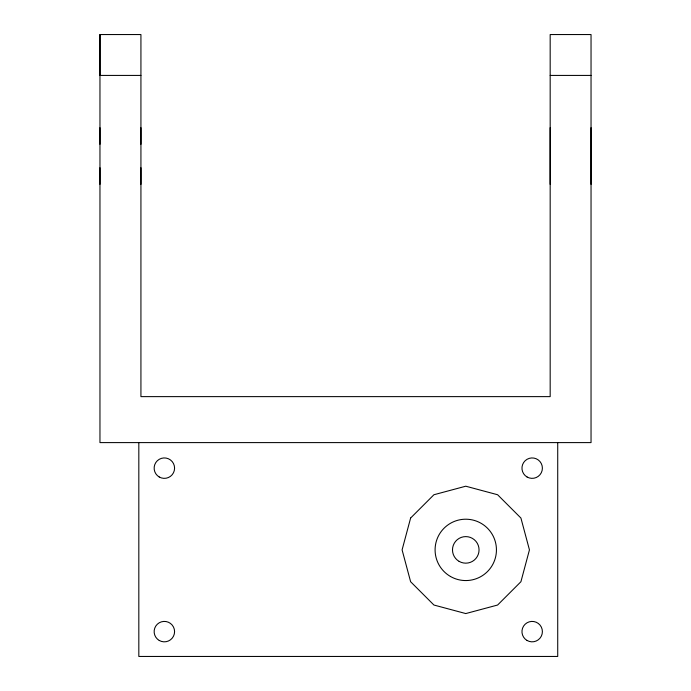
<?xml version="1.0" encoding="UTF-8"?>
<svg xmlns="http://www.w3.org/2000/svg" width="691" height="691" viewBox="0 0 691 691"><rect width="100%" height="100%" fill="white"/><g stroke="black" fill="none" stroke-linecap="round" stroke-linejoin="round"><path stroke-width="1.04" d="M99.962 184.333L99.962 167.74M99.962 144.281L99.962 127.697M99.962 34.55L99.962 442.603L591.038 442.603L591.038 34.55L550.174 34.55L550.174 396.625L140.929 396.625L140.929 34.55L99.962 34.55L99.962 75.423L140.929 75.423M140.929 184.333L140.929 167.74M140.929 144.281L140.929 127.697M550.174 75.423L591.038 75.423M591.038 127.697L591.038 184.333M557.723 442.603L557.723 656.45L138.822 656.45L138.822 442.603M550.174 127.697L550.174 184.333M410.618 518.043L402.093 549.881L410.618 581.727L433.931 605.031L465.769 613.565L497.606 605.031L520.919 581.727L529.444 549.881L520.919 518.043L497.606 494.739L465.769 486.205L433.931 494.739L410.618 518.043M159.25 476.997A10.218 10.218 0 0 0 174.581 468.144A10.218 10.218 0 0 0 159.25 459.299A10.218 10.218 0 0 0 159.25 476.997M527.069 476.997A10.218 10.218 0 0 0 542.392 468.144A10.218 10.218 0 0 0 527.069 459.299A10.218 10.218 0 0 0 527.069 476.997M527.069 640.471A10.218 10.218 0 0 0 542.392 631.617A10.218 10.218 0 0 0 527.069 622.772A10.218 10.218 0 0 0 527.069 640.471M159.25 640.471A10.218 10.218 0 0 0 174.581 631.617A10.218 10.218 0 0 0 159.25 622.772A10.218 10.218 0 0 0 159.25 640.471M450.428 576.449A30.672 30.672 0 0 0 496.44 549.881A30.672 30.672 0 0 0 450.428 523.32A30.672 30.672 0 0 0 450.428 576.449M459.126 561.386A13.284 13.284 0 0 0 479.053 549.881A13.284 13.284 0 0 0 459.126 538.384A13.284 13.284 0 0 0 459.126 561.386"/></g></svg>
